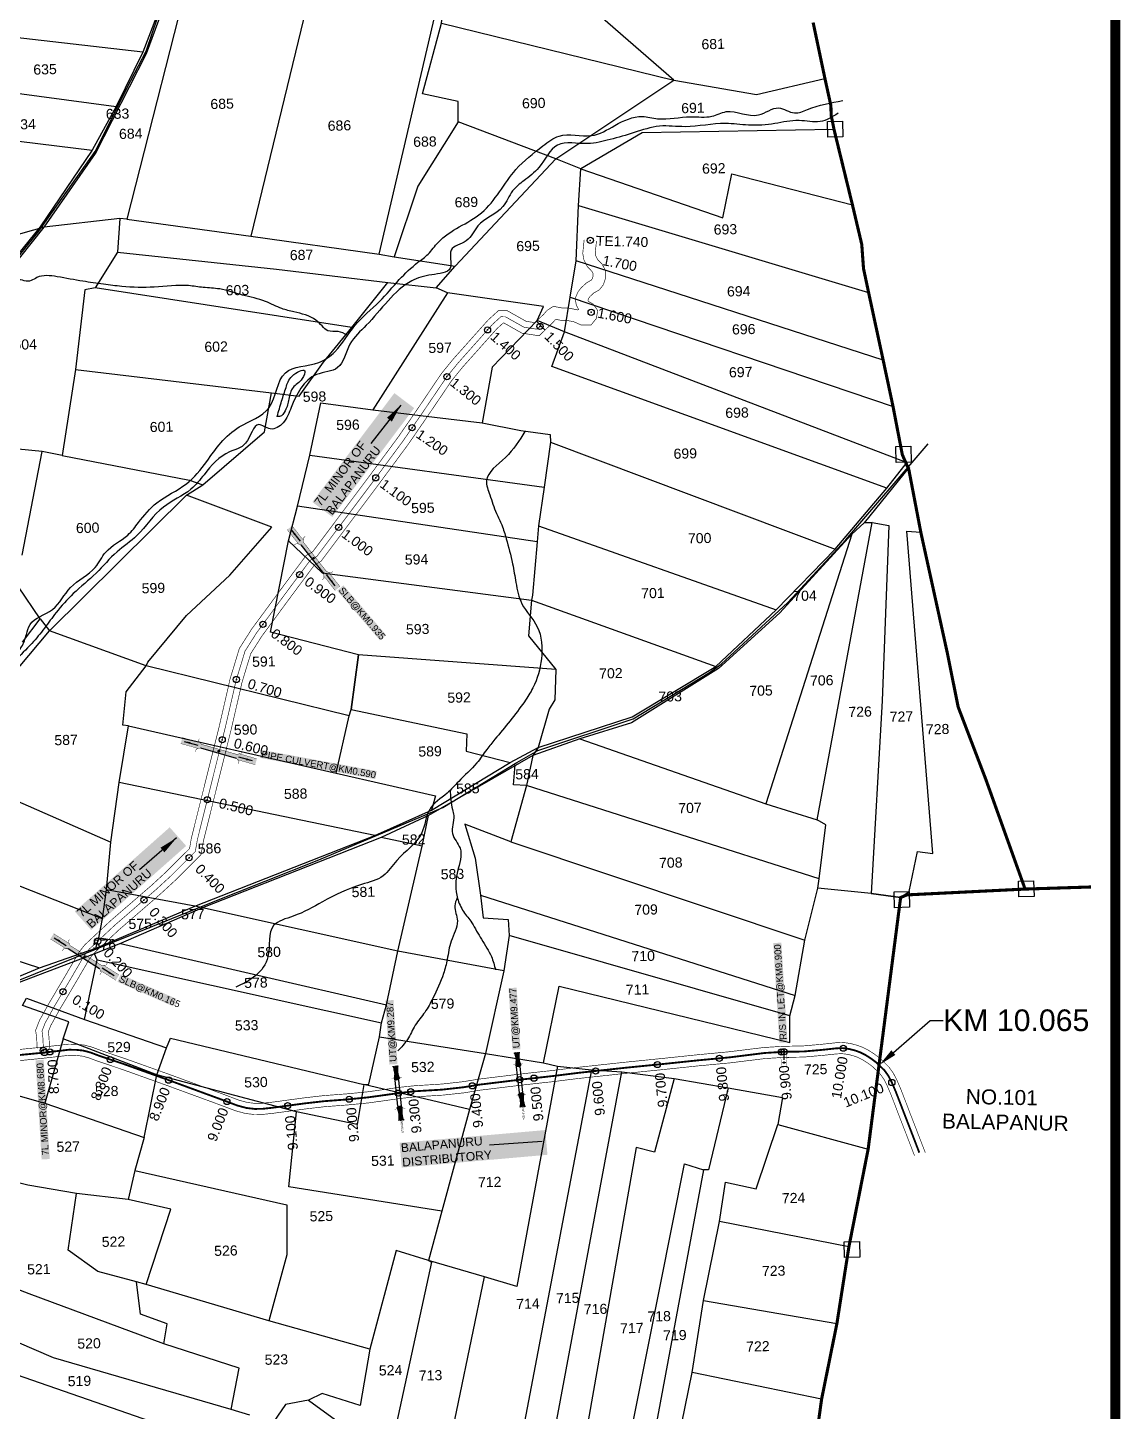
# Model space of a CAD drawing. Header units: millimetres. Extents: x 191939 to 221722, y 1607077 to 1617110.
# Drawn here: x 196599 to 198365, y 1612667 to 1614903 of the extents above; entities that cross this region are included whole.
import ezdxf
from ezdxf import colors
from ezdxf.entities.mleader import LeaderData, LeaderLine
from ezdxf.enums import TextEntityAlignment as Align
from ezdxf.math import Vec2, Vec3

# ---------------------------------------------------------------- set-up
doc = ezdxf.new("R2010")
doc.units = ezdxf.units.MM
doc.header["$LTSCALE"] = 15
doc.header["$PDMODE"] = 32
doc.header["$PDSIZE"] = 10
doc.linetypes.add('ACAD_ISO02W100', pattern=[15, 12, -3])
doc.linetypes.add('HIDDEN2', pattern=[0.1875, 0.125, -0.0625])
for name, color, linetype in [('BOUNDRY STONES', 240, 'Continuous'), ('CANAL1', 7, 'Continuous'), ('CS', 134, 'Continuous'), ('CSMark', 72, 'Continuous'), ('PAPER SIZE', 5, 'Continuous'), ('PLOT', 7, 'Continuous'), ('PLOTS NO', 7, 'Continuous'), ('ROADS', 1, 'Continuous'), ('STREAMS', 4, 'Continuous'), ('STRUCTURE', 5, 'Continuous'), ('TEXT', 1, 'Continuous'), ('text2', 7, 'Continuous'), ('VILLAGE BOUNDRY', 5, 'Continuous'), ('VILLAGE STONES', 240, 'Continuous')]:
    doc.layers.add(name, color=color, linetype=linetype)
doc.styles.get("Standard").update_dxf_attribs({"font": 'arial.ttf'})
doc.dimstyles.get("Standard").update_dxf_attribs({"dimtxt": 0.18, "dimasz": 0.18, "dimexe": 0.18, "dimexo": 0.0625, "dimgap": 0.09, "dimtad": 0, "dimtih": 1, "dimtoh": 1, "dimdec": 4, "dimzin": 0, "dimdsep": 46, "dimtxsty": 'Standard', "dimcen": 0.09, "dimadec": 0, "dimazin": 0, "dimtfac": 1, "dimtdec": 4, "dimtofl": 0, "dimtmove": 0, "dimatfit": 3, "dimfxl": 1, "dimtolj": 1, "dimtzin": 0, "dimarcsym": 0})

# ---------------------------------------------------------------- blocks, each defined once
blk = doc.blocks.new('OT')
at = {"layer": 'STRUCTURE', "color": 190}
for points, const_width in [([(769751.4, 1706595.8), (769729.4, 1706595.8)], 0.5), ([(769751.4, 1706579), (769729.4, 1706579)], 0.5), ([(769775.2, 1706601.8), (769775.2, 1706597.8), (769769.2, 1706593.8), (769761.8, 1706593.8), (769754.4, 1706593.8), (769748.4, 1706597.8), (769748.4, 1706601.8)], 0.5), ([(769748.4, 1706573), (769748.4, 1706577), (769754.4, 1706581), (769761.8, 1706581), (769761.8, 1706581), (769761.8, 1706581), (769769.2, 1706581), (769775.2, 1706577), (769775.2, 1706573)], 0.5), ([(769761.8, 1706593.8), (769761.8, 1706581)], 2.5)]:
    blk.add_lwpolyline(points, dxfattribs=dict(at, const_width=const_width))
at = {"layer": 'STRUCTURE', "color": 0}
blk.add_circle((769761.8, 1706587.4), 1.87, dxfattribs=at)
blk.add_leader([(769732.6, 1706587.4), (769753.8, 1706587.4)], dimstyle='Standard', override={"dimasz": 10, "dimgap": 0.09, "dimtad": 0}, dxfattribs=at)
blk = doc.blocks.new('UT')
at = {"layer": 'STRUCTURE'}
h = blk.add_hatch(dxfattribs=at)
h.set_pattern_fill('DASH', color=150, scale=8, angle=-39.6278, style=0)
h.set_pattern_definition([(320.372247933, (-4370.464, -6260.8811), (1.40800153113, 0.132407282), [1, -1])])
h.paths.add_polyline_path([(765163, 1700681.9), (765165.6, 1700680.6), (765167.2, 1700680.3), (765169.1, 1700680), (765172.4, 1700679.6), (765176.4, 1700679.3), (765179.5, 1700679.5), (765183.1, 1700679.9), (765187.7, 1700680.9), (765188.9, 1700681.2), (765193.1, 1700682.2), (765196.1, 1700680.2), (765196.1, 1700672.2), (765193.1, 1700670.2), (765190.5, 1700670.8), (765188.1, 1700671.3), (765185.5, 1700671.8), (765183.6, 1700672.1), (765181, 1700672.5), (765180.3, 1700672.5), (765178.5, 1700672.6), (765176.7, 1700672.6), (765174.6, 1700672.5), (765172.5, 1700672.3), (765170.4, 1700672), (765168.5, 1700671.7), (765166.1, 1700671.2), (765165, 1700670.8), (765163, 1700669.7)])
h.paths.add_polyline_path([(765259.1, 1700682.2), (765256.1, 1700680.2), (765256.1, 1700672.2), (765259.1, 1700670.2), (765261.9, 1700671), (765264.4, 1700671.6), (765266.4, 1700672), (765269.1, 1700672.5), (765272.7, 1700673), (765276.1, 1700673.1), (765278.6, 1700672.9), (765281.2, 1700672.7), (765283.9, 1700672.3), (765286.4, 1700671.9), (765288, 1700671.3), (765289.2, 1700670.6), (765289.1, 1700682.7), (765287.6, 1700681.8), (765285.7, 1700681.2), (765283, 1700680.7), (765281.2, 1700680.4), (765276.7, 1700679.9), (765272.7, 1700679.9), (765268.7, 1700680.3), (765264.8, 1700681), (765261.2, 1700681.7)])
at = {"layer": 'STRUCTURE', "color": 150, "const_width": 0.628}
for points in [[(765190.1, 1700688.2), (765190.1, 1700684.2), (765196.1, 1700680.2), (765256.1, 1700680.2), (765262.1, 1700684.2), (765262.1, 1700688.2)], [(765190.1, 1700664.2), (765190.1, 1700668.2), (765196.1, 1700672.2), (765256.1, 1700672.2), (765262.1, 1700668.2), (765262.1, 1700664.2)]]:
    blk.add_lwpolyline(points, dxfattribs=at)
at = {"layer": 'STRUCTURE', "color": 150}
for points in [[(765196.1, 1700680.2), (765256.1, 1700680.2)], [(765196.1, 1700672.2), (765256.1, 1700672.2)], [(765196.1, 1700672.2), (765256.1, 1700672.2)]]:
    blk.add_lwpolyline(points, dxfattribs=at)
at = {"layer": 'STRUCTURE', "color": 0}
blk.add_circle((765226.1, 1700676.2), 1.89, dxfattribs=at)
at = {"layer": 'STRUCTURE', "color": 150}
for points in [[(765163, 1700681.9), (765164.4, 1700681.1), (765167.9, 1700680.2), (765171.2, 1700679.8), (765176.1, 1700679.4), (765184.7, 1700680.3), (765193.1, 1700682.2)], [(765289.1, 1700682.7), (765287.8, 1700681.9), (765284.3, 1700680.9), (765280.9, 1700680.4), (765276.1, 1700679.8), (765267.4, 1700680.5), (765259.1, 1700682.2)], [(765163, 1700669.7), (765164.3, 1700670.6), (765167.8, 1700671.6), (765171.2, 1700672.1), (765176, 1700672.6), (765184.7, 1700672), (765193.1, 1700670.2)], [(765289.2, 1700670.6), (765287.8, 1700671.4), (765284.2, 1700672.3), (765280.9, 1700672.7), (765276.1, 1700673.1), (765267.4, 1700672.2), (765259.1, 1700670.2)]]:
    blk.add_spline(points, degree=3, dxfattribs=at)
at = {"layer": 'STRUCTURE', "color": 0}
blk.add_text('STREAM', height=5, dxfattribs=at).set_placement((765148.2, 1700675.8), align=Align.MIDDLE_CENTER)
for points in [[(765190.9, 1700676), (765164.2, 1700675.8)], [(765289.3, 1700676.7), (765265.4, 1700676.4)]]:
    blk.add_leader(points, dimstyle='Standard', override={"dimasz": 10, "dimgap": 0.09, "dimtad": 0}, dxfattribs=at)
blk = doc.blocks.new('SLB')
at = {"layer": 'STRUCTURE'}
h = blk.add_hatch(dxfattribs=at)
h.set_pattern_fill('DOTS', color=6, scale=20, angle=320.3722, style=0)
h.set_pattern_definition([(320.372247934, (-159.4327, -72.9564), (1.2786241598, 0.5641323054), [0, -1.25])])
h.paths.add_polyline_path([(769699.5, 1706871.1), (769699.5, 1706861.1), (769729.1, 1706861.1), (769732.1, 1706863.1), (769792.1, 1706863.1), (769795.1, 1706861.1), (769824.7, 1706861.1), (769824.7, 1706871.1), (769795.1, 1706871.1), (769792.1, 1706869.1), (769732.1, 1706869.1), (769729.1, 1706871.1)])
at = {"layer": 'STRUCTURE', "color": 6, "linetype": 'ACAD_ISO02W100', "ltscale": 0.5, "const_width": 0.5}
for points in [[(769699.5, 1706871.1), (769729.1, 1706871.1)], [(769795.1, 1706871.1), (769824.7, 1706871.1)], [(769699.5, 1706861.1), (769729.1, 1706861.1)], [(769795.1, 1706861.1), (769824.7, 1706861.1)]]:
    blk.add_lwpolyline(points, dxfattribs=at)
at = {"layer": 'STRUCTURE', "color": 6, "const_width": 0.628}
for points in [[(769726.1, 1706877.1), (769726.1, 1706873.1), (769732.1, 1706869.1), (769792.1, 1706869.1), (769798.1, 1706873.1), (769798.1, 1706877.1)], [(769726.1, 1706855.1), (769726.1, 1706859.1), (769732.1, 1706863.1), (769792.1, 1706863.1), (769798.1, 1706859.1), (769798.1, 1706855.1)]]:
    blk.add_lwpolyline(points, dxfattribs=at)
at = {"layer": 'STRUCTURE', "color": 6}
blk.add_lwpolyline([(769732.1, 1706863.1), (769792.1, 1706863.1)], dxfattribs=at)
blk.add_lwpolyline([(769732.1, 1706863.1), (769792.1, 1706863.1)], dxfattribs=at)
at = {"layer": 'STRUCTURE', "color": 0}
blk.add_circle((769762.1, 1706866.1), 1.24, dxfattribs=at)
for points in [[(769703.8, 1706866), (769726.7, 1706866)], [(769818.6, 1706865.8), (769795.7, 1706865.8)]]:
    blk.add_leader(points, dimstyle='Standard', override={"dimasz": 10, "dimgap": 0.09, "dimtad": 0}, dxfattribs=at)

msp = doc.modelspace()

# ---------------------------------------------------------------- linework, layer by layer
at = {"layer": 'BOUNDRY STONES'}
for points in [[(197891.3, 1614751.5), (197915.8, 1614752.1), (197916.4, 1614726.6), (197891.9, 1614726)], [(198001.7, 1614225.8), (198026.2, 1614226.4), (198026.8, 1614200.9), (198002.3, 1614200.3)], [(198200.2, 1613523.7), (198224.7, 1613524.3), (198225.3, 1613498.8), (198200.8, 1613498.2)], [(197999.2, 1613506.1), (198023.7, 1613506.8), (198024.3, 1613481.3), (197999.8, 1613480.7)], [(197918.6, 1612940.9), (197943.1, 1612941.5), (197943.7, 1612916), (197919.2, 1612915.4)]]:
    msp.add_lwpolyline(points, close=True, dxfattribs=at)
at = {"layer": 'CANAL1', "color": 200, "const_width": 1}
for points in [[(196614.1, 1613253), (196613.3, 1613269.7), (196611.6, 1613282.7), (196617.9, 1613298.7), (196634.1, 1613327.8), (196654.9, 1613362.7), (196682, 1613409.2), (196690.7, 1613420.3), (196732.6, 1613459.5), (196799.6, 1613517.4), (196822.6, 1613538.6), (196860.4, 1613576.3), (196863.3, 1613593.1), (196908.4, 1613774), (196923.3, 1613838.8), (196925.3, 1613848.4), (196940.9, 1613899.7), (196960.8, 1613931), (196980.8, 1613958.1), (197003.5, 1613989.1), (197048.7, 1614049.8), (197059.3, 1614055.8), (197149.9, 1614176.7), (197197.6, 1614241.3), (197228.2, 1614285.7), (197267.7, 1614344.2), (197286.9, 1614367.7), (197342.8, 1614430.3), (197359.7, 1614445.7), (197373.8, 1614445.6), (197404.3, 1614428.4), (197418.7, 1614426.2), (197432.7, 1614439.7), (197438.2, 1614446), (197448.4, 1614452.6), (197462.2, 1614450), (197472.6, 1614449.8), (197487.9, 1614446.8), (197489.3, 1614447.4), (197489.3, 1614447.4), (197485.5, 1614454.4), (197483.7, 1614465.3), (197488, 1614475.5), (197492.9, 1614482.1), (197501.8, 1614490.3), (197509.5, 1614494.8), (197511.2, 1614496.9), (197512.3, 1614500), (197512.3, 1614506.2), (197510.8, 1614509), (197503.3, 1614516.7), (197497.8, 1614527.6), (197495.9, 1614538.2), (197498.2, 1614560.2)], [(196634.1, 1613254), (196633.2, 1613271.5), (196632.1, 1613280.2), (196636, 1613290.2), (196651.4, 1613317.8), (196672.1, 1613352.5), (196698.6, 1613397.9), (196705.5, 1613406.8), (196745.9, 1613444.6), (196812.9, 1613502.5), (196836.5, 1613524.2), (196879, 1613566.6), (196882.9, 1613588.9), (196927.8, 1613769.4), (196942.9, 1613834.6), (196944.7, 1613843.4), (196959.3, 1613891.3), (196977.3, 1613919.7), (196996.9, 1613946.2), (197019.6, 1613977.2), (197062.2, 1614034.5), (197072.8, 1614040.5), (197166, 1614164.8), (197213.9, 1614229.7), (197244.7, 1614274.4), (197283.8, 1614332.2), (197302.1, 1614354.7), (197357, 1614416.2), (197367.4, 1614425.7), (197368.5, 1614425.7), (197397.7, 1614409.2), (197425.5, 1614405), (197447.1, 1614425.9), (197451.4, 1614430.7), (197452.6, 1614431.5), (197460.1, 1614430.1), (197470.4, 1614429.8), (197481.7, 1614427.6), (197493, 1614422.5), (197502.2, 1614422.3), (197509.1, 1614422.2), (197517.9, 1614432.9), (197520.1, 1614445.9), (197512.7, 1614456.2), (197505, 1614460.6), (197504.7, 1614461.2), (197504.4, 1614462.9), (197505.5, 1614465.6), (197507.8, 1614468.7), (197513.7, 1614474.1), (197522.9, 1614479.4), (197529, 1614487.1), (197532.3, 1614496.5), (197532.3, 1614511.2), (197527, 1614521), (197519.8, 1614528.4), (197517, 1614533.9), (197516.1, 1614538.9), (197518.1, 1614558.2)], [(196582.3, 1613251.3), (196619.3, 1613255), (196652.6, 1613258.7), (196665.2, 1613260.2), (196678.6, 1613259.9), (196690.2, 1613258.7), (196702.7, 1613255.4), (196718.1, 1613249.6), (196757, 1613236.5), (196826.8, 1613211.6), (196915.9, 1613178.9), (196940.6, 1613169.5), (196953.9, 1613165.9), (196965.9, 1613164.5), (196977.2, 1613164.6), (196992.4, 1613166.2), (197045.9, 1613173.4), (197077.1, 1613177), (197115.2, 1613179.9), (197148, 1613183.1), (197200.5, 1613190.5), (197224.5, 1613193), (197268.1, 1613195.7), (197302.4, 1613199.5), (197328.1, 1613203.7), (197392.9, 1613211.6), (197394.6, 1613211.8), (197415.9, 1613214.2), (197446.9, 1613217.6), (197486, 1613222.5), (197563.6, 1613230.9), (197627.7, 1613237.4), (197681.1, 1613243), (197731.8, 1613247.8), (197788.9, 1613254.8), (197820.2, 1613256.7), (197852.2, 1613257.3), (197882.7, 1613260), (197904.8, 1613262.4), (197913.7, 1613262.9), (197922.3, 1613262.2), (197930.5, 1613260.7), (197939.3, 1613258.4), (197948.4, 1613255), (197958, 1613250.1), (197966.9, 1613244.4), (197976.2, 1613237.4), (197982.9, 1613231.1), (197983.1, 1613230.9), (197990.6, 1613223.4), (197997.6, 1613213.8), (198003.3, 1613202.8), (198009.9, 1613187.6), (198017.9, 1613167), (198022.1, 1613155.9), (198035.9, 1613120.3), (198043.5, 1613100.5), (198049.6, 1613084.8)], [(196584.2, 1613233.4), (196621.1, 1613237.1), (196654.6, 1613240.9), (196666, 1613242.2), (196677.4, 1613241.9), (196686.9, 1613240.9), (196697.2, 1613238.2), (196712, 1613232.6), (196751.1, 1613219.5), (196820.6, 1613194.6), (196909.6, 1613162), (196935.1, 1613152.4), (196950.5, 1613148.2), (196964.9, 1613146.5), (196978.2, 1613146.6), (196994.5, 1613148.3), (197048.1, 1613155.5), (197078.8, 1613159.1), (197116.7, 1613162), (197150.2, 1613165.3), (197202.7, 1613172.6), (197226, 1613175.1), (197269.7, 1613177.8), (197304.9, 1613181.6), (197330.7, 1613185.9), (197395.1, 1613193.7), (197396.7, 1613193.9), (197417.9, 1613196.3), (197449, 1613199.7), (197488.1, 1613204.6), (197565.5, 1613213), (197629.5, 1613219.5), (197682.9, 1613225.1), (197733.8, 1613229.9), (197790.6, 1613236.9), (197820.9, 1613238.8), (197853.1, 1613239.3), (197884.4, 1613242.1), (197906.2, 1613244.4), (197913.5, 1613244.8), (197920, 1613244.3), (197926.6, 1613243.1), (197933.9, 1613241.2), (197941.1, 1613238.6), (197949, 1613234.4), (197956.7, 1613229.6), (197964.6, 1613223.7), (197970.3, 1613218.2), (197970.4, 1613218.1), (197976.9, 1613211.6), (197982.2, 1613204.3), (197987.1, 1613195), (197993.3, 1613180.7), (198001.1, 1613160.5), (198005.3, 1613149.4), (198019.1, 1613113.8), (198026.7, 1613094.1), (198032.2, 1613079.8)]]:
    msp.add_lwpolyline(points, dxfattribs=at)
at = {"layer": 'CANAL1', "color": 1, "linetype": 'HIDDEN2', "ltscale": 4, "const_width": 1}
msp.add_lwpolyline([(196624.1, 1613253.5), (196623.3, 1613270.6), (196621.9, 1613281.5), (196627, 1613294.4), (196642.7, 1613322.8), (196663.5, 1613357.6), (196690.3, 1613403.6), (196698.1, 1613413.6), (196739.2, 1613452.1), (196806.2, 1613510), (196829.5, 1613531.4), (196869.7, 1613571.5), (196873.1, 1613591), (196918.1, 1613771.7), (196933.1, 1613836.7), (196935, 1613845.9), (196950.1, 1613895.5), (196969, 1613925.3), (196988.9, 1613952.2), (197011.5, 1613983.2), (197055.4, 1614042.1), (197066, 1614048.1), (197158, 1614170.7), (197205.8, 1614235.5), (197236.4, 1614280), (197275.8, 1614338.2), (197294.5, 1614361.2), (197349.9, 1614423.3), (197363.5, 1614435.7), (197371.1, 1614435.6), (197401, 1614418.8), (197422.1, 1614415.6), (197426.8, 1614420.1)], dxfattribs=at)
at = {"layer": 'CANAL1', "color": 3, "linetype": 'HIDDEN2', "ltscale": 4, "true_color": 0x00ff00, "const_width": 3}
msp.add_lwpolyline([(196583.2, 1613242.4), (196620.2, 1613246), (196653.6, 1613249.8), (196665.6, 1613251.2), (196678, 1613250.9), (196688.6, 1613249.8), (196700, 1613246.8), (196715.1, 1613241.1), (196754.1, 1613228), (196823.7, 1613203.1), (196912.7, 1613170.4), (196937.9, 1613160.9), (196952.2, 1613157.1), (196965.4, 1613155.5), (196977.7, 1613155.6), (196993.4, 1613157.3), (197047, 1613164.5), (197077.9, 1613168), (197115.9, 1613170.9), (197149.1, 1613174.2), (197201.6, 1613181.5), (197225.2, 1613184.1), (197268.9, 1613186.7), (197303.7, 1613190.6), (197329.4, 1613194.8), (197394, 1613202.7), (197395.6, 1613202.9), (197416.9, 1613205.2), (197448, 1613208.7), (197487, 1613213.6), (197564.6, 1613222), (197628.6, 1613228.4), (197682, 1613234), (197732.8, 1613238.8), (197789.7, 1613245.9), (197820.6, 1613247.8), (197852.7, 1613248.3), (197883.5, 1613251), (197905.5, 1613253.4), (197913.6, 1613253.8), (197921.1, 1613253.3), (197928.5, 1613251.9), (197936.6, 1613249.8), (197944.7, 1613246.8), (197953.5, 1613242.3), (197961.8, 1613237), (197970.4, 1613230.6), (197976.6, 1613224.6), (197976.7, 1613224.5), (197983.8, 1613217.5), (197989.9, 1613209), (197995.2, 1613198.9), (198001.6, 1613184.1), (198009.5, 1613163.7), (198013.7, 1613152.7), (198027.5, 1613117.1), (198035.1, 1613097.3), (198039.9, 1613084.8)], dxfattribs=at)
at = {"layer": 'CS'}
for p in [(197508.1, 1614559.2), (197509.5, 1614442.9), (197342, 1614414.5), (197426.8, 1614420.1), (197276.4, 1614339), (197220.1, 1614256.4), (197161.4, 1614175.4), (197101.5, 1614095.4), (197038.3, 1614019.1), (196978.9, 1613938.6), (196936.1, 1613849.5), (196913.2, 1613752.1), (196889.1, 1613655.1), (196859.7, 1613561.5), (196786.7, 1613493.1), (196712.1, 1613426.6), (196655.8, 1613344.8)]:
    msp.add_point(p, dxfattribs=at)
at = {"layer": 'CS', "color": 2}
msp.add_point((196624, 1613250, 7), dxfattribs=at)
at = {"layer": 'PAPER SIZE', "color": 5, "const_width": 16}
msp.add_lwpolyline([(191947.1, 1616708.1), (198356.8, 1616708.1), (198356.8, 1610298.2), (191947.1, 1610298.2)], close=True, dxfattribs=at)
at = {"layer": 'PLOT'}
for points in [[(196870.3, 1615031.5), (196759.1, 1614593.4), (196747.9, 1614594.7), (196625.5, 1614580.6), (196492.7, 1614543.6), (196459.1, 1614547.5), (196452.4, 1614548.1)], [(197063, 1614992.7), (196959.2, 1614566.2)], [(196528.2, 1614459.3), (196625.5, 1614580.6), (196708.4, 1614699.8), (196790.9, 1614861.1), (196834.2, 1614979.9)], [(196829.2, 1614979.4), (196784.7, 1614863.2), (196741.6, 1614775.4), (196703.2, 1614705.1), (196618.8, 1614581), (196556.9, 1614504.4)], [(197167.1, 1614537.1), (197264.1, 1614952.3)], [(197492.7, 1614674.7), (197452.6, 1614691), (197294.7, 1614751), (197294.8, 1614783.5), (197237.1, 1614795.8), (197267.6, 1614910.3), (197271.9, 1614947.2), (197237, 1614957.1)], [(196619, 1613947.8), (196634.1, 1613928.2), (196855.2, 1614147.6), (196881.9, 1614164.1), (196981.3, 1614249.7), (196993, 1614313), (197037.7, 1614307.3), (197077.1, 1614362.5), (197122.6, 1614418.3), (197180.9, 1614491.3), (197259, 1614482.3), (197289.8, 1614517.6), (197452.6, 1614691), (197643.4, 1614818.3), (197515.9, 1614928.7)], [(196784.7, 1614863.2), (196460.7, 1614900.6)], [(197267.6, 1614910.3), (197643.4, 1614818.3), (197776.6, 1614794.9), (197887.3, 1614821)], [(196447.9, 1614814.8), (196741.6, 1614775.4)], [(196046.6, 1614797), (196134.2, 1614783.7), (196439, 1614737.5), (196703.2, 1614705.1)], [(197294.7, 1614751), (197229.4, 1614646.9), (197191.2, 1614532.6)], [(197902, 1614738.6), (197592.1, 1614733), (197492.7, 1614674.7)], [(197987.6, 1614158.6), (197446.2, 1614355.5), (197466.4, 1614411.2), (197475.4, 1614467.4), (197485.1, 1614526), (197488.9, 1614615.7), (197492.7, 1614674.7), (197722.4, 1614595.7), (197737, 1614666.7), (197931.8, 1614616.6)], [(197488.9, 1614615.7), (197957.9, 1614475.1)], [(196747.9, 1614594.7), (196743.8, 1614539.9), (196707.8, 1614482.5)], [(196759.1, 1614593.4), (196959.2, 1614566.2), (197167.1, 1614537.1), (197191.2, 1614532.6), (197289.8, 1614517.6)], [(196743.8, 1614539.9), (197000.7, 1614512.7), (197180.9, 1614491.3)], [(197981.5, 1614365.5), (197485.1, 1614526)], [(197122.6, 1614418.3), (196707.8, 1614482.5), (196691.2, 1614479.2), (196675.9, 1614350.4), (196654.6, 1614211.4), (196622.1, 1614218)], [(197277.2, 1614474.2), (197156.5, 1614285.4)], [(198017.7, 1614200.7), (197466.4, 1614411.2), (197422, 1614429.9), (197432.6, 1614452.5), (197277.2, 1614474.2), (197259, 1614482.3)], [(197475.4, 1614467.4), (197997.4, 1614290.8)], [(197422, 1614429.9), (197349.6, 1614354.4), (197333.5, 1614264.1)], [(196675.9, 1614350.4), (196993, 1614313)], [(197133.3, 1613889.3), (196991, 1613926.1), (197020.4, 1614073.8), (197034.7, 1614129.7), (197054.7, 1614212.2), (197072.5, 1614296.4), (197156.5, 1614285.4), (197333.5, 1614264.1), (197395.6, 1614252.1), (197443.4, 1614245.4), (197443.8, 1614232.9), (197433.7, 1614160.3), (197424.2, 1614097.8), (197422.2, 1614072.1), (197414.9, 1613985.8), (197413.1, 1613977.9), (197408.2, 1613920.2), (197452.5, 1613865.9), (197450.6, 1613816.4), (197441.5, 1613801.5), (197423.9, 1613739.6), (197415.1, 1613726.8), (197404.8, 1613678.2), (197379.8, 1613587.2), (197305.3, 1613615.7), (197321.8, 1613560.6), (197330.6, 1613501.2), (197334.7, 1613464.1), (197375.1, 1613461.5), (197376.8, 1613435.9), (197368.2, 1613378.9), (197338.6, 1613245.3), (197313, 1613154.8), (197268.4, 1612990.2), (197246.8, 1612910.7), (197194.6, 1612926.6), (197151.9, 1612767), (197136.4, 1612676.3), (197074.6, 1612695.7), (197052.4, 1612684.7), (197015.4, 1612678), (196983.5, 1612631.7)], [(196589.7, 1614050.2), (196622.1, 1614218), (196432.9, 1614236.5)], [(197443.8, 1614232.9), (197904.1, 1614060.3)], [(196654.6, 1614211.4), (196860.2, 1614171.9), (196881.9, 1614164.1)], [(197054.7, 1614212.2), (197433.7, 1614160.3)], [(196085.8, 1612984.3), (196169.7, 1613107.6), (196225.5, 1613164.1), (196304.8, 1613224.5), (196346.8, 1613252.6), (196477.7, 1613325.6), (196618, 1613383.3), (196708.8, 1613415.2), (196739.4, 1613428.1), (196868.7, 1613483.4), (197159.7, 1613597.4), (197251.4, 1613638.2), (197378.6, 1613715.3), (197423.9, 1613739.6), (197575.8, 1613789.1), (197711.2, 1613870.5), (197808.7, 1613962.2), (197904.1, 1614060.3), (197987.6, 1614158.6), (198020.9, 1614201.3)], [(198024.3, 1614193), (197951, 1614102.8), (197930.6, 1614084.6), (197814.5, 1613957.1), (197715.2, 1613867.2), (197574.6, 1613779.6), (197491.4, 1613753.6), (197415.1, 1613726.8), (197246.7, 1613629.5), (197170.3, 1613593.9), (196881.5, 1613480.6), (196749, 1613423.1), (196706.7, 1613406.4), (196503.8, 1613328.9)], [(197159.7, 1613597.4), (196746.8, 1613682.8), (196761.7, 1613774.7), (196752.5, 1613775.8), (196758, 1613829.5), (196790.3, 1613871.5), (196792.8, 1613877.4), (196855.4, 1613952.8), (196925.4, 1614018.3), (196993.5, 1614095.8), (196855.2, 1614147.6)], [(197422.2, 1614072.1), (197034.7, 1614129.7)], [(197424.2, 1614097.8), (197808.7, 1613962.2)], [(197432.4, 1613230), (197458, 1613354), (197830.6, 1613262.8), (197830.4, 1613305.7), (197839, 1613338.6), (197854.9, 1613428.3), (197876, 1613512.1), (197878.2, 1613527.6), (197888.9, 1613614.6), (197874.9, 1613622.8), (197963.7, 1614103.4), (197951, 1614102.8), (197963.7, 1614103.4), (197990.5, 1614098.4), (197979.6, 1613815.2), (197962.1, 1613503.6), (198009.7, 1613497.2), (197962.1, 1613503.6), (197876, 1613512.1)], [(197020.4, 1614073.8), (197074.5, 1614021.7), (197413.1, 1613977.9)], [(197930.6, 1614084.6), (197791.7, 1613648.5)], [(198009.7, 1613497.2), (198023.7, 1613506.8), (198036.8, 1613571.5), (198061.6, 1613568.4), (198019.6, 1614089.1), (198042.3, 1614087.6)], [(196590.6, 1613910.1), (196619, 1613947.8), (196583.8, 1613999.3)], [(197413.1, 1613977.9), (197711.2, 1613870.5)], [(196092.2, 1613281.8), (196136.6, 1613361.5), (196165.8, 1613442.2), (196261.6, 1613480), (196305.8, 1613469.5), (196295.3, 1613488.2), (196282.7, 1613505.3), (196351.5, 1613607.6), (196456.9, 1613708), (196499.9, 1613768.5), (196634.1, 1613928.2)], [(196790.3, 1613871.5), (196634.1, 1613928.2)], [(197118.4, 1613791), (196790.3, 1613871.5)], [(197097.3, 1613698.1), (197118.4, 1613791), (197121.5, 1613801.1), (197133.3, 1613889.3), (197121.5, 1613801.1), (197308.5, 1613761.6), (197307.6, 1613733.5), (197378.6, 1613715.3)], [(197452.5, 1613865.9), (197133.3, 1613889.3)], [(196761.7, 1613774.7), (197097.3, 1613698.1), (197258.1, 1613661.4), (197251.4, 1613638.2)], [(197491.4, 1613753.6), (197791.7, 1613648.5), (197874.9, 1613622.8)], [(196456.9, 1613708), (196733.2, 1613586.4)], [(197878.2, 1613527.6), (197404.8, 1613678.2), (197384, 1613679.2), (197386.5, 1613711.7)], [(196713.5, 1613432), (196719.6, 1613462.7), (196726.1, 1613509.5), (196733.2, 1613586.4), (196746.8, 1613682.8)], [(196533.1, 1613191.3), (196626.5, 1613165), (196787.1, 1613109.2), (196807.7, 1613210.5), (196823, 1613254.3), (196829.8, 1613269.8), (197142, 1613195.2), (197150.2, 1613195.4), (197167.2, 1613271.8), (197170.6, 1613294.4), (197178.7, 1613323.6), (197197.1, 1613410.3), (197236.4, 1613580.3), (197246.7, 1613629.5)], [(196719.6, 1613462.7), (196351.5, 1613607.6)], [(197236.4, 1613580.3), (197170.3, 1613593.9)], [(197379.8, 1613587.2), (197854.9, 1613428.3)], [(197368.2, 1613378.9), (197197.1, 1613410.3), (196881.5, 1613480.6), (196868.7, 1613483.4), (196726.1, 1613509.5)], [(197330.6, 1613501.2), (197839, 1613338.6)], [(196295.3, 1613488.2), (196618, 1613383.3)], [(196708.8, 1613415.2), (196713.5, 1613432), (196739.4, 1613428.1)], [(196749, 1613423.1), (197178.7, 1613323.6)], [(197830.4, 1613305.7), (197376.8, 1613435.9)], [(196656.2, 1613268.9), (196665.2, 1613296.3), (196590.1, 1613322.5), (196596.7, 1613334.7), (196690.4, 1613300.1), (196710.9, 1613396.3), (196706.7, 1613406.4)], [(196710.9, 1613396.3), (197170.6, 1613294.4)], [(196690.4, 1613300.1), (196823, 1613254.3)], [(197268.4, 1612990.2), (197021, 1613029.7), (197033.4, 1613151), (196807.7, 1613210.5), (196656.2, 1613268.9), (196626.5, 1613165)], [(197167.2, 1613271.8), (197338.6, 1613245.3)], [(197338.6, 1613245.3), (197432.4, 1613230), (197455, 1613224.6), (197510, 1613218.8), (197559.2, 1613215.7), (197643.8, 1613204.9), (197731.1, 1613189.6), (197819, 1613173.7), (197811.5, 1613130.2), (197957.2, 1613090.4)], [(197455, 1613224.6), (197389.6, 1612868.3), (197337.2, 1612884.3), (197246.8, 1612910.7), (197246.8, 1612910.7), (197251.7, 1612908.1), (197178.9, 1612573.1)], [(197510, 1613218.8), (197374.5, 1612505.6)], [(197425, 1612497.4), (197559.2, 1613215.7)], [(197643.8, 1613204.9), (197612, 1613085.4), (197582.1, 1613093.3), (197474.6, 1612479.4)], [(197142, 1613195.2), (197131.4, 1613130.4), (197033.4, 1613151)], [(197313, 1613154.8), (197142, 1613195.2)], [(197731.1, 1613189.6), (197699.3, 1613056.8), (197691.2, 1613057.2), (197579.3, 1612457.7)], [(196787.1, 1613109.2), (196772.1, 1613056.1), (196761.1, 1613008.9)], [(197618.6, 1612447), (197629.1, 1612499.1), (197650.3, 1612618.4), (197672.7, 1612729.7), (197691, 1612846.1), (197716.7, 1612973.3), (197726.8, 1613037.1), (197776.4, 1613026.3), (197811.5, 1613130.2)], [(197541.3, 1612468.4), (197660.3, 1613066.6), (197691.2, 1613057.2)], [(197151.9, 1612767), (196988.4, 1612813), (196790, 1612871.8), (196774.7, 1612875.8), (196712.4, 1612892.7), (196664.3, 1612927.3), (196677.8, 1613018.8), (196599.1, 1613032.3), (196493, 1613058)], [(196772.1, 1613056.1), (197017.8, 1613000.4), (197017.6, 1612919.7), (196988.4, 1612813)], [(196790, 1612871.8), (196830, 1612993.5), (196761.1, 1613008.9), (196677.8, 1613018.8)], [(197926.1, 1612932.7), (197716.7, 1612973.3)], [(196957.7, 1612660.8), (196927.6, 1612670), (196940.6, 1612736.3), (196818.9, 1612775.9), (196601.2, 1612856.8), (196435, 1612920.3)], [(196818.9, 1612775.9), (196824.1, 1612808.1), (196781.2, 1612823.6), (196774.7, 1612875.8)], [(197274.1, 1612580.5), (197337.2, 1612884.3)], [(196927.6, 1612670), (196640.5, 1612753.5), (196405.2, 1612854.7)], [(197691, 1612846.1), (197906.7, 1612808.6)], [(196374.9, 1612797.5), (196938.6, 1612601.7), (196955.9, 1612646.1)], [(197882, 1612686.6), (197672.7, 1612729.7)], [(197052.4, 1612684.7), (197125.9, 1612631.5), (197153.3, 1612584.9), (197178.9, 1612573.1), (197238.9, 1612497.4), (197274.4, 1612465.8), (197256.8, 1612407.8), (197247.6, 1612378.1), (197243.1, 1612365.8), (197235, 1612237.1)]]:
    msp.add_lwpolyline(points, dxfattribs=at)
at = {"layer": 'ROADS'}
for points in [[(196108.7, 1613465.9), (196149.8, 1613544), (196200.3, 1613609.6), (196266.9, 1613685.5), (196306.8, 1613860.5), (196355.6, 1614044.6), (196411.6, 1614178.6), (196453.1, 1614325.8), (196530.6, 1614467.3), (196616.7, 1614574.1), (196707.7, 1614702.6), (196765.6, 1614817.5), (196790, 1614865.1), (196846.1, 1615030.1), (196866, 1615107.5), (196910.4, 1615203.3), (196997.5, 1615319.6), (197191.3, 1615527)], [(195848.8, 1612712.4), (195952.3, 1612743.2), (195956.8, 1612753), (195983.7, 1612841.2), (196067.5, 1612917.8), (196082.1, 1612939.7), (196099, 1612995.1), (196177.7, 1613112.7), (196233.1, 1613169.3), (196347.6, 1613249.6), (196501.2, 1613331), (196580.9, 1613362.2), (196895.6, 1613489.1), (197069.4, 1613557.9), (197269.5, 1613642.5), (197389.6, 1613715.6), (197423.3, 1613734.6), (197577.5, 1613785.9), (197701, 1613860.7), (197719.7, 1613874.4), (197827.2, 1613974.1), (197921, 1614075.4), (198054.3, 1614230.1)]]:
    msp.add_lwpolyline(points, dxfattribs=at)
at = {"layer": 'STREAMS'}
for points in [[(196257.8, 1613733.2), (196280.3, 1613731.1), (196316.7, 1613734.7), (196331, 1613742.7), (196353.2, 1613743), (196373.8, 1613749.6), (196413.9, 1613764.4), (196456.8, 1613775.4), (196489.6, 1613789.3), (196509.6, 1613807.4), (196547.3, 1613858.1), (196588.9, 1613902.4), (196596.7, 1613922.1), (196602.5, 1613938.2), (196638.7, 1613962.6), (196668, 1613998.1), (196708, 1614030.7), (196724.8, 1614055.3), (196760.6, 1614083), (196777.8, 1614103), (196807.6, 1614135), (196855.2, 1614165.9), (196888.3, 1614201.9), (196911.1, 1614232.2), (196940.8, 1614257.6), (196988.8, 1614289), (197015.2, 1614345.2), (197069.2, 1614362), (197095.3, 1614379.3), (197127.7, 1614421.7), (197167.5, 1614460.4), (197199.4, 1614495.7), (197229.6, 1614523.7), (197246, 1614537), (197262.2, 1614556), (197332.2, 1614603.7), (197387.9, 1614673.6), (197431.4, 1614711.7), (197457.6, 1614727.8), (197510.1, 1614728.5), (197548, 1614744.9), (197592.1, 1614759.5), (197616.9, 1614755.8), (197670.6, 1614759), (197704.6, 1614759.9), (197727.9, 1614767.2), (197780.2, 1614761.8), (197812.6, 1614773.2), (197838.2, 1614765.1), (197859, 1614770.6), (197916.1, 1614785)], [(197908.6, 1614764.5), (197879.6, 1614751.2), (197845.5, 1614752.8), (197806.5, 1614748), (197763.9, 1614745.4), (197726.6, 1614748.1), (197661.4, 1614742.9), (197620, 1614743.7), (197578.9, 1614733.3), (197540, 1614722.2), (197503.7, 1614715.5), (197455.3, 1614713.3), (197425, 1614677), (197400.7, 1614655.5), (197382.6, 1614639.2), (197366.9, 1614613.7), (197326.3, 1614582.5), (197307.6, 1614558.5), (197283.2, 1614543.2), (197281.6, 1614514.5), (197252, 1614503.6), (197219.4, 1614493.6), (197146, 1614422), (197119.7, 1614391.5), (197099.7, 1614353.5), (197065.6, 1614342.2), (197024.7, 1614289), (197011.8, 1614264.3), (196990.8, 1614254.5), (196972.3, 1614261.6), (196951, 1614231.3), (196925.1, 1614217.5), (196883.8, 1614180.5), (196862.6, 1614157.1), (196818.1, 1614128.1), (196775.1, 1614082.2), (196743.2, 1614055.8), (196709.2, 1614021.3), (196672.5, 1613988.3), (196644.7, 1613957.7), (196625.9, 1613932.5), (196605.3, 1613907.7), (196578.1, 1613879.5), (196557.1, 1613855), (196539.4, 1613831.3), (196525.7, 1613806.6), (196502.9, 1613791.7), (196439, 1613756.3), (196404.7, 1613751.5), (196368.4, 1613735.6), (196343, 1613728.4), (196317.5, 1613725), (196289.5, 1613718.1), (196281, 1613716), (196263.5, 1613721.7)], [(197115.6, 1614405.7), (197100.6, 1614411.9), (197084, 1614413.1), (197074.6, 1614420.8), (197064.4, 1614430.4), (197029.1, 1614443.6), (197009.4, 1614449), (196983.3, 1614460.4), (196946, 1614470.8), (196909.1, 1614480.6), (196882.5, 1614483.1), (196858.7, 1614486), (196803.4, 1614483.8), (196751, 1614484.7), (196721.3, 1614488.5), (196688.1, 1614493.1), (196646.3, 1614500.5), (196613.5, 1614499), (196604.5, 1614494.2), (196581.5, 1614497.5), (196568.8, 1614500.8), (196551.3, 1614498.2)], [(197002.2, 1614274.8), (197009.2, 1614299.5), (197016.3, 1614321.3), (197026.3, 1614339.9), (197046.5, 1614348.5), (197042.6, 1614335.7), (197027.6, 1614321.4), (197021, 1614302.8), (197015, 1614283.8), (197006, 1614274.6), (197002.2, 1614274.8), (197001.2, 1614275.3)], [(197402.4, 1614250.5), (197370.9, 1614208.2), (197340.4, 1614170.7), (197345.6, 1614147.9), (197356.4, 1614118), (197365, 1614099.2), (197372.2, 1614077.1), (197382.5, 1614036.6), (197387.9, 1614006.2), (197397.7, 1613971.9), (197422.3, 1613934.7), (197429, 1613882.9), (197415.4, 1613836.1), (197401.6, 1613813.6), (197353.9, 1613752.9), (197340.7, 1613736.3), (197324.6, 1613714.6), (197295.4, 1613684.8), (197276.5, 1613665.7), (197248.5, 1613639.5), (197235.8, 1613601.7), (197195.3, 1613557.2), (197173.5, 1613532.2), (197138.5, 1613518.2), (197075.2, 1613490.2), (197028.1, 1613467), (196996.3, 1613451.9), (196987, 1613401.5), (196967.6, 1613371.2), (196935.4, 1613352.2)], [(197281.7, 1613671.4), (197285.2, 1613639.3), (197287.4, 1613629.6), (197285.4, 1613600.5), (197297.6, 1613576.8), (197293.5, 1613539.4), (197293.5, 1613495.6), (197303.3, 1613474.3), (197316.6, 1613456.4), (197324.3, 1613443), (197332.4, 1613429.6), (197340.9, 1613415.5), (197348.2, 1613401.7), (197354.9, 1613380.2)], [(197293, 1613496.9), (197289.1, 1613483.6), (197293.2, 1613459.3), (197283.1, 1613426.5), (197276.9, 1613397.2), (197270.9, 1613374.2), (197253.6, 1613334.4), (197240.6, 1613311.6), (197225.2, 1613290.7), (197212.6, 1613267.5), (197197.1, 1613249.6)]]:
    msp.add_spline(points, degree=3, dxfattribs=at)
at = {"layer": 'text2'}
msp.add_lwpolyline([(197421.3, 1614428.8), (197434.7, 1614414.5)], dxfattribs=at)
at = {"layer": 'text2', "color": 2, "linetype": 'Continuous'}
for p in [(196625.9, 1613246.7, 1), (197821, 1613247.8, 1), (197394, 1613202.7, 1), (197197.9, 1613181, 1)]:
    msp.add_point(p, dxfattribs=at)
at = {"layer": 'text2', "color": 2}
for p in [(196634.7, 1613247.7), (197816.7, 1613247.5), (197916.9, 1613253.6), (196732.2, 1613235.3), (197516.7, 1613216.8), (197616.7, 1613227.2), (197716.7, 1613237.3), (196826.7, 1613202), (197317.5, 1613192.8), (197416.9, 1613205.2), (197995.5, 1613198.2), (197118.4, 1613171.2), (197217.8, 1613183.3), (196920.7, 1613167.4), (197018.8, 1613160.7)]:
    msp.add_point(p, dxfattribs=at)
at = {"layer": 'VILLAGE BOUNDRY', "linetype": 'Continuous'}
msp.add_lwpolyline([(197868.3, 1614911.2, 5, 5, 0), (197887.3, 1614821, 5, 5, 0), (197897, 1614776.9, 5, 5, 0), (197897.4, 1614761.5, 5, 5, 0), (197902, 1614738.6, 5, 5, 0), (197931.8, 1614616.6, 5, 5, 0), (197946.9, 1614552.6, 5, 5, 0), (197949.7, 1614513.8, 5, 5, 0), (197957.9, 1614475.1, 5, 5, 0), (197981.5, 1614365.5, 5, 5, 0), (197997.4, 1614290.8, 5, 5, 0), (198012.4, 1614213, 5, 5, 0), (198023, 1614188.6, 5, 5, 0), (198042.3, 1614087.6, 5, 5, 0), (198085.6, 1613890.4, 5, 5, 0), (198102.7, 1613805.1, 5, 5, 0), (198147.7, 1613687.3, 5, 5, 0), (198210.9, 1613510.8, 5, 5, 0), (198317.3, 1613514.2, 5, 5, 0), (198210.9, 1613510.8, 5, 5, 0), (198019.9, 1613501.4, 5, 5, 0), (198009.7, 1613497.2, 5, 5, 0), (197957.2, 1613090.4, 5, 5, 0), (197926.1, 1612932.7, 5, 5, 0), (197906.7, 1612808.6, 5, 5, 0), (197882, 1612686.6, 5, 5, 0), (197866.6, 1612575.2, 5, 5, 0)], format="xyseb", dxfattribs=at)

# ---------------------------------------------------------------- block references
at = {"layer": 'STRUCTURE', "color": 0}
for p, rotation in [((-1619911.6, 1161788.6, 100), 308.2516940843655), ((-1010394.6, 182529, 100), 344.1248837670402), ((-1364986.3, 580400.8, 100), 327.7577904705822)]:
    msp.add_blockref('SLB', p, dxfattribs=dict(at, rotation=rotation))
for name, p, xscale, yscale, zscale, rotation in [('UT', (1437432.6, 1205206.4, 1), 0.7, 0.7, 0.7, 96.01336211599097), ('OT', (-762997.1, 2032739.6), 0.5599999999999999, 0.5599999999999999, 0.5599999999999999, 270.6910294928581), ('UT', (1437236.4, 1205184.7, 1), 0.7, 0.7, 0.7, 96.01336211599097)]:
    msp.add_blockref(name, p, dxfattribs=dict(at, xscale=xscale, yscale=yscale, zscale=zscale, rotation=rotation))

# ---------------------------------------------------------------- texts
at = {"layer": 'CSMark', "color": 1}
msp.add_text('TE1.740', height=16, rotation=358.5192, dxfattribs=at).set_placement((197601.8, 1614556.4), align=Align.MIDDLE_RIGHT)
for s, rotation, p in [('1.700', 349.3806, (197528.2, 1614527.2)), ('1.600', 349.3806, (197520, 1614442.4)), ('1.400', 318.2374, (197350.5, 1614407.2)), (' 1.500', 313.9579, (197434.3, 1614412.4)), ('1.300', 320.9091, (197285.1, 1614332.5)), ('1.200', 325.4198, (197229.4, 1614248.5)), ('1.100', 323.5921, (197171.4, 1614168.1)), ('1.000', 323.132, (197109.4, 1614087.6)), ('0.900', 323.3356, (197049.3, 1614010.6)), ('0.800', 323.4982, (196994.9, 1613926.7)), ('0.700', 343.0624, (196955.2, 1613843.6)), ('0.600', 346.0063, (196932.6, 1613747.3)), ('0.500', 346.0063, (196908.5, 1613650.3)), ('0.400', 314.9526, (196873.8, 1613547.3)), ('0.300', 310.8523, (196799.8, 1613478)), ('0.200', 313.0987, (196725.7, 1613412)), ('0.100', 329.1582, (196673, 1613334.5)), ('8.700', 92.795, (196641.4, 1613179.6)), ('8.800', 68.4928, (196707.5, 1613170.4)), ('9.800', 95.6258, (197724.6, 1613167.8)), ('9.900', 95.6258, (197826, 1613170.2)), ('10.000', 80.5685, (197905.4, 1613172.5)), ('9.600', 95.6258, (197524, 1613144.6)), ('9.700', 95.6258, (197625.6, 1613158.1)), ('8.900', 68.4928, (196801.6, 1613137.3)), ('9.400', 95.6258, (197327.1, 1613125)), ('9.500', 95.6258, (197424.5, 1613135.8, 1)), ('10.100', 22.3385, (197918.1, 1613164.9)), ('9.000', 68.4928, (196895.8, 1613104.3)), ('9.200', 95.6258, (197126.7, 1613102.2)), ('9.300', 95.6258, (197227.5, 1613116.1)), ('9.100', 95.6258, (197027.8, 1613089))]:
    msp.add_text(s, height=16, rotation=rotation, dxfattribs=at).set_placement(p, align=Align.MIDDLE_LEFT)
at = {"layer": 'PLOTS NO'}
for s, p in [('681', (197706.7, 1614876.5)), ('635', (196626.8, 1614835.6)), ('685', (196913, 1614779.9)), ('690', (197416.7, 1614781)), ('633', (196744, 1614763.8)), ('691', (197674, 1614773.2)), ('634', (196593, 1614746.8)), ('686', (197102.6, 1614744.8)), ('684', (196765.3, 1614731.6)), ('688', (197240.8, 1614718.8)), ('692', (197707.7, 1614675.5)), ('689', (197307.8, 1614621)), ('693', (197726.5, 1614577)), ('687', (197041.4, 1614535.7)), ('695', (197407.5, 1614550.1)), ('603', (196937.8, 1614478.8)), ('694', (197748, 1614477)), ('696', (197756.1, 1614415.6)), ('604', (196594.7, 1614391)), ('602', (196903.3, 1614387.4)), ('597', (197265.3, 1614385.6)), ('697', (197751.2, 1614346.3)), ('598', (197062.3, 1614306.7)), ('698', (197745.3, 1614280.7)), ('601', (196815, 1614257.9)), ('596', (197116.4, 1614261.1)), ('699', (197661.6, 1614214.7)), ('595', (197237.5, 1614126.8)), ('600', (196695.7, 1614094.6)), ('700', (197684.9, 1614077.9)), ('594', (197227.3, 1614043.6)), ('599', (196801.9, 1613997.3)), ('701', (197609.3, 1613989.2)), ('704', (197855.1, 1613984.9)), ('593', (197229.1, 1613930.9)), ('591', (196980.4, 1613878.5)), ('702', (197541.4, 1613859.6)), ('706', (197882.2, 1613848.1)), ('592', (197296, 1613820.4)), ('703', (197637.2, 1613822.1)), ('705', (197784, 1613831.5)), ('726', (197944.2, 1613797.5)), ('727', (198011, 1613789.6)), ('587', (196660.8, 1613751.8)), ('590', (196951, 1613768.5)), ('728', (198069.5, 1613769.2)), ('589', (197249.1, 1613733.4)), ('584', (197405.8, 1613696.5)), ('588', (197031.9, 1613664.9)), ('585', (197310.2, 1613673.4)), ('707', (197669.2, 1613641.9)), ('586', (196892.6, 1613576.5)), ('582', (197222.6, 1613591)), ('708', (197638.2, 1613553.5)), ('583', (197285.3, 1613535.1)), ('581', (197141.3, 1613506.2)), ('577', (196865.7, 1613470.4)), ('709', (197598.3, 1613477.6)), ('575', (196780.6, 1613454.7)), ('576', (196722.6, 1613421.3)), ('580', (196989, 1613409.1)), ('710', (197593.6, 1613402.6)), ('578', (196967.6, 1613359.5)), ('711', (197584.5, 1613348.4)), ('579', (197269.4, 1613325.5)), ('533', (196952.7, 1613290.7)), ('529', (196746.4, 1613255.4)), ('532', (197237.4, 1613223.3)), ('725', (197872.4, 1613219.5)), ('530', (196967.7, 1613198.7)), ('528', (196726.5, 1613184.2)), ('527', (196664.3, 1613094.6)), ('531', (197172.8, 1613071.8)), ('712', (197345.5, 1613037.3)), ('724', (197836.7, 1613011.6)), ('525', (197073.4, 1612982.2)), ('522', (196737.4, 1612941)), ('526', (196919.1, 1612926.5)), ('521', (196616.8, 1612896.5)), ('723', (197804.5, 1612893.8)), ('714', (197407.3, 1612840.7)), ('715', (197471.6, 1612849.9)), ('716', (197516.6, 1612832.1)), ('718', (197619.4, 1612820.4)), ('717', (197575.3, 1612801.3)), ('719', (197644.8, 1612789.8)), ('520', (196697.9, 1612776.5)), ('722', (197779, 1612771.8)), ('523', (197000.7, 1612750.5)), ('524', (197185.3, 1612733.2)), ('713', (197249.9, 1612725)), ('519', (196682.4, 1612715.8))]:
    msp.add_text(s, height=16.29, rotation=1.4258, dxfattribs=at).set_placement(p, align=Align.MIDDLE_CENTER)
at = {"layer": 'STRUCTURE', "color": 5, "attachment_point": 1, "bg_fill": 1, "box_fill_scale": 1.1, "bg_fill_color": 7, "bg_fill_true_color": 16777215, "bg_fill_transparency": 0}
for s, insert, char_height, width, rotation in [('{\\C1;7L MINOR OF BALAPANURU}', (197060.9, 1614136.6), 14, 217.48, 53.0281), ('SLB@KM0.935', (197109, 1614000.1), 11, 103.463, 310.6823), ('PIPE CULVERT@KM0.590', (196977.6, 1613734.5), 11, 187.168, 349.5714), ('{\\C1;7L MINOR OF BALAPANURU}', (196676.8, 1613474.6), 14, 202.179, 41.5233), ('\\pi3.19171;R/S IN LET@KM9.900', (197814.7, 1613263.5), 11, 159.25, 93.505), ('SLB@KM0.165', (196749.7, 1613371.6), 11, 96.041, 336.2353), ('\\pi0.88597;UT@KM9.477', (197383.1, 1613252.4), 11, 97.455, 93.505), ('\\pi2.89472;UT@KM9.287', (197184.3, 1613228.4), 11, 101.473, 93.505), ('\\pi5.11286;7L MINOR@KM8.680', (196622.3, 1613074.9), 11, 158.448, 93.505), ('{\\C1;BALAPANURU DISTRIBUTORY}', (197201.4, 1613099.4), 14, 233.574, 5.0163)]:
    msp.add_mtext(s, dxfattribs=dict(at, insert=insert, char_height=char_height, width=width, rotation=rotation))
at = {"layer": 'TEXT', "insert": (198077.7, 1613188.5), "char_height": 24.19, "width": 214.095, "attachment_point": 1, "rotation": 358.8775}
msp.add_mtext('    NO.101 BALAPANUR ', dxfattribs=at)

# ---------------------------------------------------------------- leaders
at = {"layer": 'PAPER SIZE', "color": 1}
for points, override in [([(197201.9, 1614293.1), (197153.3, 1614230.7)], {"dimasz": 30, "dimgap": 0.09, "dimtad": 0, "dimtfill": 2, "dimtfillclr": 5}), ([(196839.4, 1613593.5), (196779.4, 1613542)], {"dimasz": 30, "dimgap": 0.09, "dimtad": 0, "dimtfill": 2, "dimtfillclr": 5}), ([(197430.4, 1613103), (197345, 1613096.9)], {"dimasz": 40, "dimgap": 0.09, "dimtad": 0, "dimtfill": 2, "dimtfillclr": 5})]:
    msp.add_leader(points, dimstyle='Standard', override=override, dxfattribs=at)
at = {"layer": 'VILLAGE STONES', "color": 1}
ml = msp.add_multileader_mtext('Standard', dxfattribs=at)
ml.set_content('KM 10.065', color=1)
ml.set_leader_properties()
ml.build(insert=Vec2(0, 0))
ml.multileader.update_dxf_attribs({"dogleg_length": 0.36, "arrow_head_size": 30})
ctx = ml.context
ctx.base_point, ctx.char_height, ctx.arrow_head_size, ctx.landing_gap_size, ctx.plane_origin = Vec3(198078.2, 1613298.5), 35, 30, 0.09, Vec3(197947.2, 1613130.6)
notes = []
notes.append((ctx, [(0, (1, 1, 0), (198057.2, 1613298.5), (1, 0), 21, [(0, [(197975.5, 1613226.7)], 0, [])])]))
ctx.mtext.insert, ctx.mtext.flow_direction = Vec3(198078.3, 1613316.3), 5
for ctx, leaders in notes:
    for number, flags, end, landing, length, lines in leaders:
        leader = LeaderData()
        leader.index, (leader.has_last_leader_line, leader.has_dogleg_vector, leader.attachment_direction) = number, flags
        leader.last_leader_point, leader.dogleg_vector, leader.dogleg_length = Vec3(end), Vec3(landing), length
        for number, points, colour, breaks in lines:
            line = LeaderLine()
            line.index, line.vertices, line.color, line.breaks = number, Vec3.list(points), colors.encode_raw_color(colour), breaks
            leader.lines.append(line)
        ctx.leaders.append(leader)

doc.saveas('drawing.dxf')
